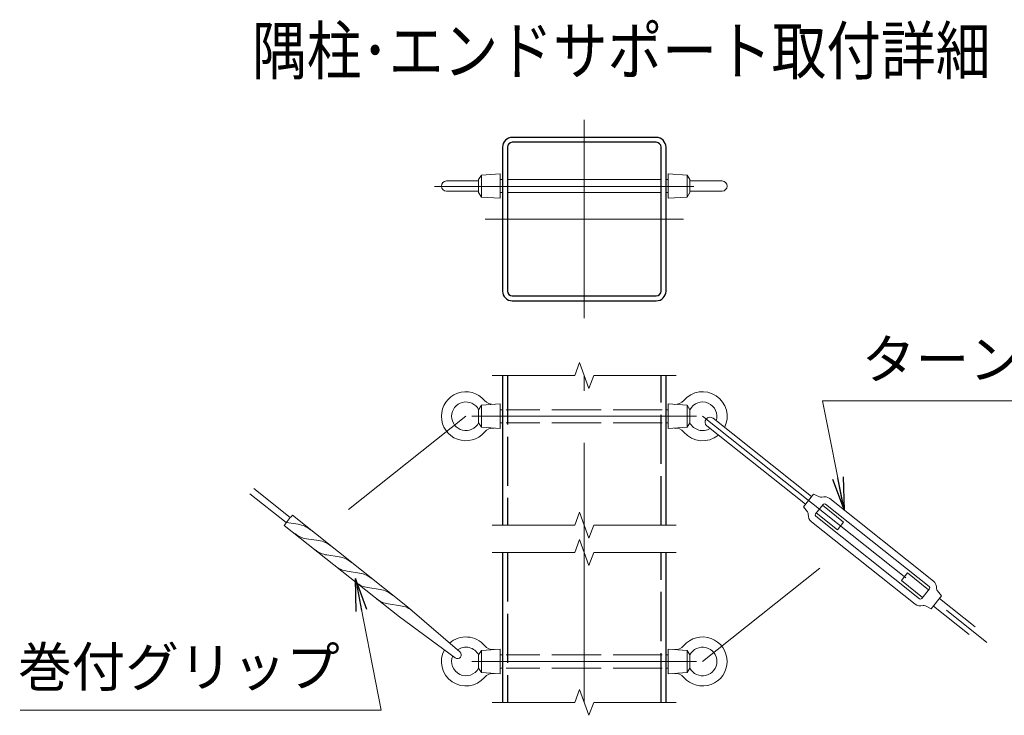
# Model space of a CAD drawing. Units: millimetres, scale not verified. Extents: x -16799 to 16801, y -11879 to 11881.
# Drawn here: x 9543 to 14361, y -6118 to -2714 of the extents above; entities that cross this region are included whole.
import ezdxf
from ezdxf.enums import TextEntityAlignment as Align

# ---------------------------------------------------------------- set-up
doc = ezdxf.new("R2010")
doc.units = ezdxf.units.MM
doc.header["$LTSCALE"] = 40
doc.linetypes.add('DASHED', pattern=[7.5, 6, -1.5])
doc.linetypes.add('USER1', pattern=[50.8, 31.75, -6.35, 6.35, -6.35])
for name, color, linetype, lineweight in [('0-0_D-TTL-TXT', 7, 'Continuous', 13), ('0-1_D-STR1', 1, 'Continuous', 25), ('0-2_D-BMK', 2, 'USER1', 13), ('0-3_D-STR3', 3, 'Continuous', 13), ('0-5_D-STR-DIM', 7, 'Continuous', 13), ('0-6_D-STR-TXT', 7, 'Continuous', 13), ('0-8_0', 7, 'Continuous', 25)]:
    doc.layers.add(name, color=color, linetype=linetype, lineweight=lineweight)
doc.styles.add('ＭＳ ゴシック', font='')
doc.styles.get('ＭＳ ゴシック').set_extended_font_data('MS Gothic')

# ---------------------------------------------------------------- blocks, each defined once
blk = doc.blocks.new('_Open')
at = {"layer": '0-8_0'}
blk.add_line((-40, 6.67), (0, 0), dxfattribs=at)
blk.add_lwpolyline([(-40, -6.67), (0, 0), (-40, 0)], dxfattribs=at)

msp = doc.modelspace()

# ---------------------------------------------------------------- linework, layer by layer
at = {"layer": '0-1_D-STR1'}
for p, q in [((12657.18, -3289.49), (11953.18, -3289.49)), ((12657.18, -3313.49), (11953.18, -3313.49)), ((11905.18, -3337.49), (11905.18, -4041.49)), ((11929.18, -3337.49), (11929.18, -4041.49)), ((12681.18, -4041.49), (12681.18, -3337.49)), ((12705.18, -4041.49), (12705.18, -3337.49)), ((11953.18, -4065.49), (12657.18, -4065.49)), ((11953.18, -4089.49), (12657.18, -4089.49)), ((11905.18, -4454.2), (11905.18, -5187.54)), ((12705.18, -5187.54), (12705.18, -4454.2)), ((11905.18, -5320.87), (11905.18, -6054.2)), ((12705.18, -6054.2), (12705.18, -5320.87))]:
    msp.add_line(p, q, dxfattribs=at)
at = {"layer": '0-1_D-STR1', "linetype": 'DASHED'}
for p, q in [((11929.18, -4454.2), (11929.18, -5187.54)), ((12681.19, -5187.54), (12681.19, -4454.2)), ((11929.18, -5320.87), (11929.18, -6054.2)), ((12681.19, -6054.2), (12681.19, -5320.87))]:
    msp.add_line(p, q, dxfattribs=at)
at = {"layer": '0-1_D-STR1'}
for centre, radius, start, end in [((11953.18, -3337.49), 48, 90, 180), ((11953.18, -3337.49), 24, 90, 180), ((12657.18, -3337.49), 48, 0, 90), ((12657.18, -3337.49), 24, 0, 90), ((11953.18, -4041.49), 48, 180, 270), ((11953.18, -4041.49), 24, 180, 270), ((12657.18, -4041.49), 24, 270, 0), ((12657.18, -4041.49), 48, 270, 0)]:
    msp.add_arc(centre, radius, start, end, dxfattribs=at)
at = {"layer": '0-2_D-BMK'}
for p, q in [((12305.18, -3203.99), (12305.18, -4174.99)), ((11571.64, -3529.49), (13038.73, -3529.49)), ((11819.69, -3689.49), (12790.68, -3689.49)), ((12305.18, -6054.2), (12305.18, -4454.2)), ((11726.06, -4654.2), (11152.21, -5110.8)), ((11755.18, -4654.2), (12855.18, -4654.2)), ((12884.31, -4654.2), (14393.52, -5855.04)), ((12884.31, -5854.2), (13458.32, -5397.81)), ((11755.18, -5854.2), (12855.18, -5854.2))]:
    msp.add_line(p, q, dxfattribs=at)
at = {"layer": '0-3_D-STR3'}
for p, q in [((11894.06, -3467.64), (11894.06, -3587.64)), ((12716.31, -3467.64), (12716.31, -3587.64)), ((11788.31, -3502.64), (11631.06, -3502.64)), ((11788.31, -3495.64), (11788.31, -3559.64)), ((11802.06, -3473.64), (11802.06, -3581.64)), ((11905.18, -3495.64), (11894.06, -3495.64)), ((11929.18, -3495.64), (12681.18, -3495.64)), ((12705.18, -3495.64), (12716.31, -3495.64)), ((12808.31, -3473.64), (12808.31, -3581.64)), ((12822.06, -3495.64), (12822.06, -3559.64)), ((12822.06, -3502.64), (12979.31, -3502.64)), ((11788.31, -3552.64), (11631.06, -3552.64)), ((11802.06, -3581.64), (11788.31, -3559.64)), ((11905.18, -3559.64), (11894.06, -3559.64)), ((11929.18, -3559.64), (12681.18, -3559.64)), ((12705.18, -3559.64), (12716.31, -3559.64)), ((12808.31, -3581.64), (12822.06, -3559.64)), ((12822.06, -3552.64), (12979.31, -3552.64)), ((11894.06, -3587.64), (11802.06, -3581.64)), ((12716.31, -3587.64), (12808.31, -3581.64)), ((11802.06, -4600.2), (11788.31, -4622.2)), ((11788.31, -4622.2), (11788.31, -4686.2)), ((11894.06, -4594.2), (11802.06, -4600.2)), ((11802.06, -4708.2), (11802.06, -4600.2)), ((11894.06, -4594.2), (11894.06, -4714.2)), ((11894.06, -4622.2), (11905.18, -4622.2)), ((12705.18, -4622.2), (12716.31, -4622.2)), ((12716.31, -4594.2), (12716.31, -4714.2)), ((12808.31, -4600.2), (12808.31, -4708.2)), ((12822.06, -4622.2), (12822.06, -4686.2)), ((12935.25, -4664.06), (13417.27, -5047.6)), ((11802.06, -4708.2), (11788.31, -4686.2)), ((11894.06, -4714.2), (11802.06, -4708.2)), ((11894.06, -4686.2), (11905.18, -4686.2)), ((12705.18, -4686.2), (12716.31, -4686.2)), ((12716.31, -4714.2), (12808.31, -4708.2)), ((12808.31, -4708.2), (12822.06, -4686.2)), ((12905.37, -4701.62), (13387.39, -5085.16)), ((10688.52, -5008.21), (10866.55, -5149.86)), ((10668.59, -5033.25), (10846.62, -5174.9)), ((13377.42, -5097.68), (13427.23, -5035.08)), ((13427.23, -5035.08), (13455.82, -5049.27)), ((13506.63, -5057.36), (14013.7, -5460.82)), ((13377.42, -5097.68), (13397.68, -5122.34)), ((13436.86, -5132.19), (13474.22, -5085.24)), ((13470.48, -5089.94), (13573.78, -5172.12)), ((13485.46, -5083.96), (13992.53, -5487.43)), ((11440.8, -5586.34), (10877.39, -5138.05)), ((13438.14, -5143.43), (13945.21, -5546.9)), ((11400.95, -5636.42), (10837.55, -5188.13)), ((10905.55, -5182.71), (10847.62, -5174.04)), ((13416.97, -5170.04), (13924.04, -5573.5)), ((11005.71, -5262.4), (10945.37, -5253.37)), ((11105.87, -5342.1), (11045.53, -5333.07)), ((11206.03, -5421.79), (11145.69, -5412.76)), ((13856.9, -5458.74), (13886.78, -5421.18)), ((13886.78, -5421.18), (13990.07, -5503.36)), ((13856.9, -5458.74), (13960.19, -5540.92)), ((11306.19, -5501.49), (11245.85, -5492.46)), ((13956.45, -5545.62), (13993.81, -5498.67)), ((11406.36, -5581.19), (11346.01, -5572.16)), ((11440.8, -5586.34), (11696.57, -5807.74)), ((14003.44, -5595.78), (13974.86, -5581.59)), ((14013.4, -5583.26), (14188.52, -5722.6)), ((14043.28, -5545.7), (14218.4, -5685.04)), ((11400.95, -5636.42), (11674.16, -5835.91)), ((11802.06, -5800.2), (11788.31, -5822.2)), ((11788.31, -5822.2), (11788.31, -5886.2)), ((11894.06, -5794.2), (11802.06, -5800.2)), ((11802.06, -5908.2), (11802.06, -5800.2)), ((11894.06, -5794.2), (11894.06, -5914.2)), ((11894.06, -5822.2), (11905.18, -5822.2)), ((12705.18, -5822.2), (12716.31, -5822.2)), ((12716.31, -5794.2), (12716.31, -5914.2)), ((12716.31, -5794.2), (12808.31, -5800.2)), ((12808.31, -5800.2), (12808.31, -5908.2)), ((12808.31, -5800.2), (12822.06, -5822.2)), ((12822.06, -5822.2), (12822.06, -5886.2)), ((11802.06, -5908.2), (11788.31, -5886.2)), ((11894.06, -5914.2), (11802.06, -5908.2)), ((11894.06, -5886.2), (11905.18, -5886.2)), ((12705.18, -5886.2), (12716.31, -5886.2)), ((12716.31, -5914.2), (12808.31, -5908.2)), ((12808.31, -5908.2), (12822.06, -5886.2))]:
    msp.add_line(p, q, dxfattribs=at)
at = {"layer": '0-3_D-STR3', "linetype": 'DASHED'}
for p, q in [((12687.18, -4622.2), (11923.18, -4622.2)), ((12687.18, -4686.2), (11923.18, -4686.2)), ((12687.18, -5822.2), (11923.18, -5822.2)), ((12687.18, -5886.2), (11923.18, -5886.2))]:
    msp.add_line(p, q, dxfattribs=at)
at = {"layer": '0-3_D-STR3'}
for points in [[(11894.06, -3467.64), (11802.06, -3473.64), (11788.31, -3495.64)], [(12716.31, -3467.64), (12808.31, -3473.64), (12822.06, -3495.64)], [(12716.31, -4594.2), (12808.31, -4600.2), (12822.06, -4622.2)], [(13440.6, -5127.5), (13543.89, -5209.68), (13573.78, -5172.12)], [(14003.44, -5595.78), (14053.25, -5533.18), (14033, -5508.52)]]:
    msp.add_lwpolyline(points, dxfattribs=at)
for centre, radius, start, end in [((11631.06, -3527.64), 25, 90, 270), ((12979.31, -3527.64), 25, 270, 90), ((11726.06, -4654.2), 120, 40.33299, 319.66701), ((11860.22, -4540.29), 56, 220.33299, 273.7314), ((12750.15, -4540.29), 56, 266.2686, 319.66701), ((12884.31, -4654.2), 120, 333.02839, 139.66701), ((11726.06, -4654.2), 70, 27.20289, 332.79711), ((12884.31, -4654.2), 70, 341.54247, 152.79711), ((12920.31, -4682.84), 24, 51.49143, 231.49143), ((11860.22, -4768.11), 56, 86.2686, 139.66701), ((12750.15, -4768.11), 56, 40.33299, 93.7314), ((12884.31, -4654.2), 70, 207.20289, 301.44039), ((12884.31, -4654.2), 120, 220.33299, 309.95447), ((13462.93, -5034.94), 16, 243.59068, 287.61032), ((13480.48, -5090.22), 42, 51.49143, 107.61032), ((13480.48, -5090.22), 8, 51.49143, 141.49143), ((11210.51, -5443.99), 452.29, 137.43473, 145.54859), ((13385.31, -5132.49), 16, 355.37255, 39.39218), ((13443.12, -5137.17), 42, 175.37255, 231.49143), ((13443.12, -5137.17), 8, 141.49143, 231.49143), ((10887.79, -5301.38), 120, 49.121, 81.49181), ((10963.12, -5134.69), 120, 231.49173, 261.49182), ((10987.96, -5381.08), 120, 49.121, 81.49181), ((11063.28, -5214.39), 120, 231.49173, 261.49182), ((11088.12, -5460.77), 120, 49.11991, 81.49181), ((11163.45, -5294.09), 120, 231.49054, 261.49036), ((11188.28, -5540.47), 120, 49.12006, 81.49181), ((11263.61, -5373.78), 120, 231.49173, 261.49182), ((13987.55, -5493.69), 8, 321.49143, 51.49143), ((13987.55, -5493.69), 42, 355.37255, 51.49143), ((11288.44, -5620.17), 120, 49.121, 81.49181), ((14045.36, -5498.37), 16, 175.37255, 219.39218), ((11363.77, -5453.48), 120, 231.49173, 261.49182), ((11388.6, -5699.86), 120, 49.11991, 81.49037), ((13950.19, -5540.64), 42, 231.49143, 287.61032), ((13950.19, -5540.64), 8, 231.49143, 321.49143), ((13967.74, -5595.92), 16, 63.59068, 107.61032), ((11726.06, -5854.2), 120, 40.33299, 131.53741), ((11860.22, -5740.29), 56, 220.33299, 273.7314), ((12750.15, -5740.29), 56, 266.2686, 319.66701), ((12884.31, -5854.2), 120, 220.33299, 139.66701), ((11726.06, -5854.2), 120, 151.44538, 319.66701), ((11726.06, -5854.2), 70, 156.93654, 332.79711), ((11685.37, -5821.83), 18, 231.48971, 51.48971), ((11726.06, -5854.2), 70, 27.20289, 126.04626), ((12884.31, -5854.2), 70, 207.20289, 152.79711), ((11860.22, -5968.11), 56, 86.2686, 139.66701), ((12750.15, -5968.11), 56, 40.33299, 93.7314)]:
    msp.add_arc(centre, radius, start, end, dxfattribs=at)
at = {"layer": '0-5_D-STR-DIM'}
for p, q in [((12282.1, -4390.77), (12259.01, -4454.2)), ((12328.27, -4517.63), (12282.1, -4390.77)), ((11855.18, -4454.2), (12259.01, -4454.2)), ((12351.36, -4454.2), (12328.27, -4517.63)), ((12351.36, -4454.2), (12755.18, -4454.2)), ((12282.1, -5124.11), (12259.01, -5187.54)), ((12328.27, -5250.97), (12282.1, -5124.11)), ((11855.18, -5187.54), (12259.01, -5187.54)), ((12351.36, -5187.54), (12328.27, -5250.97)), ((12351.36, -5187.54), (12755.18, -5187.54)), ((12282.1, -5257.44), (12259.01, -5320.87)), ((12328.27, -5384.3), (12282.1, -5257.44)), ((11855.18, -5320.87), (12259.01, -5320.87)), ((12351.36, -5320.87), (12328.27, -5384.3)), ((12351.36, -5320.87), (12755.18, -5320.87)), ((12282.1, -5990.77), (12259.01, -6054.2)), ((12328.27, -6117.63), (12282.1, -5990.77)), ((11855.18, -6054.2), (12259.01, -6054.2)), ((12351.36, -6054.2), (12328.27, -6117.63)), ((12351.36, -6054.2), (12755.18, -6054.2))]:
    msp.add_line(p, q, dxfattribs=at)
at = {"layer": '0-6_D-STR-TXT'}
for points in [[(15471.67, -4578.59), (13471.02, -4578.59), (13576.48, -5111.28)], [(9545.45, -6092.55), (11311.58, -6092.55), (11185.42, -5450.02)]]:
    msp.add_lwpolyline(points, dxfattribs=at)

# ---------------------------------------------------------------- block references
at = {"layer": '0-6_D-STR-TXT', "xscale": 4, "yscale": 4}
for p, rotation in [((13576.87, -5113.24), 281.1979), ((11185.04, -5448.06), 101.10829)]:
    msp.add_blockref('_Open', p, dxfattribs=dict(at, rotation=rotation))

# ---------------------------------------------------------------- texts
at = {"layer": '0-0_D-TTL-TXT', "style": 'ＭＳ ゴシック', "width": 0.85}
msp.add_text('隅柱･エンドサポート取付詳細', height=230.8, dxfattribs=at).set_placement((10679.81, -3050.09), align=Align.BOTTOM_LEFT)
at = {"layer": '0-6_D-STR-TXT', "style": 'ＭＳ ゴシック'}
for s, p in [('ターンバックル', (13663.55, -4528.76)), ('巻付グリップ', (9534.28, -6034.6))]:
    msp.add_text(s, height=192.4, dxfattribs=at).set_placement(p, align=Align.BOTTOM_LEFT)

doc.saveas('drawing.dxf')
